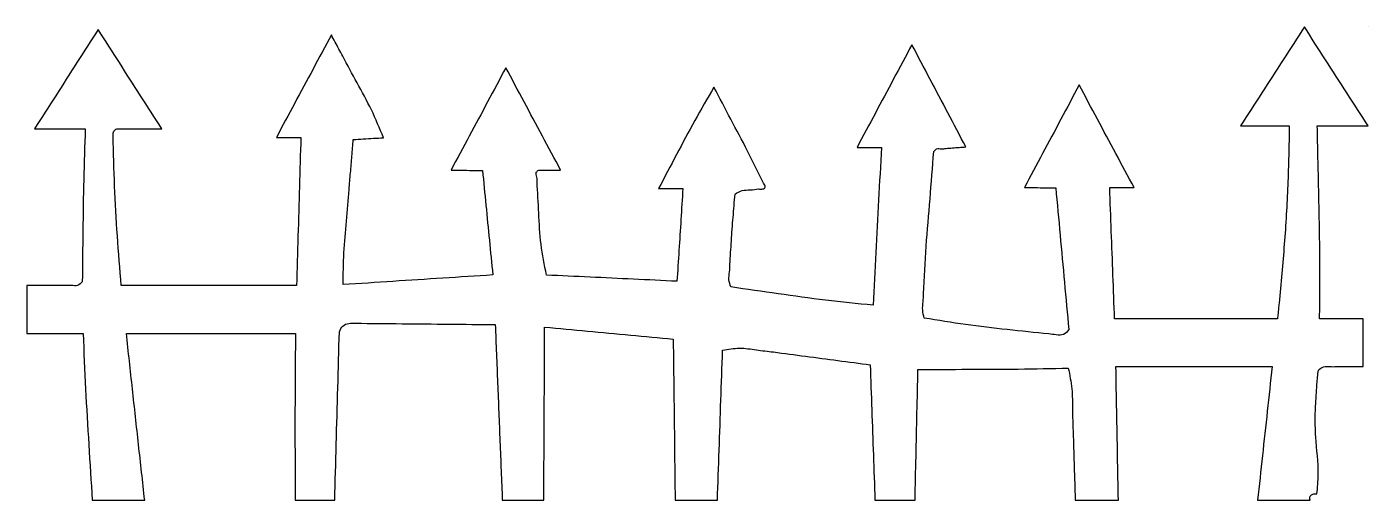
# Model space of a CAD drawing. Extents: x 0 to 76.2, y 298.2 to 325.1.
import ezdxf

# ---------------------------------------------------------------- set-up
doc = ezdxf.new("R2010")
doc.units = 0
doc.layers.get('0').update_dxf_attribs({"linetype": 'CONTINUOUS'})

msp = doc.modelspace()

# ---------------------------------------------------------------- linework, layer by layer
at = {"color": 7}
msp.add_lwpolyline([(76.2, 325.12), (76.2, 325.12)], dxfattribs=at)
for points, knots in [([(4.052739, 324.963875), (3.650862, 324.337216), (2.847133, 323.083937), (1.641153, 321.204408), (0.836155, 319.952113), (0.433682, 319.326006)], [0, 0, 0, 0, 2.233353, 4.466563, 6.699488, 6.699488, 6.699488, 6.699488]), ([(7.665325, 319.326006), (7.263983, 319.952172), (6.461108, 321.204802), (5.256608, 323.083896), (4.454038, 324.337201), (4.052739, 324.963875)], [0, 0, 0, 0, 2.231239, 4.463543, 6.695994, 6.695994, 6.695994, 6.695994]), ([(17.301718, 324.658129), (16.954227, 324.011429), (16.259385, 322.718286), (15.217805, 320.778296), (14.523971, 319.484871), (14.177038, 318.838128)], [0, 0, 0, 0, 2.202441, 4.403999, 6.605758, 6.605758, 6.605758, 6.605758]), ([(17.943576, 323.454663), (17.872026, 323.588372), (17.728962, 323.855723), (17.514764, 324.256748), (17.37271, 324.52438), (17.301718, 324.658129)], [0, 0, 0, 0, 0.454949, 0.909666, 1.363934, 1.363934, 1.363934, 1.363934]), ([(72.574291, 325.12), (72.172478, 324.49406), (71.368863, 323.242198), (70.162902, 321.364855), (69.357857, 320.114031), (68.955356, 319.488651)], [0, 0, 0, 0, 2.231435, 4.462801, 6.693937, 6.693937, 6.693937, 6.693937]), ([(76.2, 319.488651), (75.797193, 320.11409), (74.99139, 321.36526), (73.782551, 323.242203), (72.977055, 324.494052), (72.574291, 325.12)], [0, 0, 0, 0, 2.231781, 4.464607, 6.697601, 6.697601, 6.697601, 6.697601]), ([(50.280993, 324.103018), (49.934771, 323.454653), (49.242284, 322.157844), (48.203058, 320.212679), (47.509522, 318.916164), (47.16272, 318.267842)], [0, 0, 0, 0, 2.205045, 4.410359, 6.61611, 6.61611, 6.61611, 6.61611]), ([(53.342822, 318.296036), (53.002928, 318.941003), (52.322933, 320.231328), (51.302194, 322.16692), (50.621428, 323.457587), (50.280993, 324.103018)], [0, 0, 0, 0, 2.187144, 4.375611, 6.564742, 6.564742, 6.564742, 6.564742]), ([(20.261608, 318.816454), (20.043468, 319.350494), (19.607004, 320.419026), (18.752235, 321.925581), (18.213121, 322.944984), (17.943576, 323.454663)], [0, 0, 0, 0, 1.728744, 3.458956, 5.189022, 5.189022, 5.189022, 5.189022]), ([(27.213504, 322.795468), (26.867283, 322.14856), (26.17484, 320.854744), (25.136178, 318.914017), (24.443737, 317.620198), (24.097516, 316.973289)], [0, 0, 0, 0, 2.201188, 4.402379, 6.603571, 6.603571, 6.603571, 6.603571]), ([(30.32506, 316.973289), (29.979449, 317.620225), (29.288185, 318.914176), (28.250421, 320.854594), (27.559129, 322.148535), (27.213504, 322.795468)], [0, 0, 0, 0, 2.200399, 4.401069, 6.601482, 6.601482, 6.601482, 6.601482]), ([(39.031333, 321.689589), (38.665188, 321.05837), (37.932873, 319.795889), (36.908984, 317.86035), (36.227771, 316.569396), (35.887096, 315.923789)], [0, 0, 0, 0, 2.188962, 4.378074, 6.568072, 6.568072, 6.568072, 6.568072]), ([(41.852427, 316.225202), (41.551311, 316.83874), (40.949065, 318.065843), (39.990419, 319.87809), (39.350986, 321.085836), (39.031333, 321.689589)], [0, 0, 0, 0, 2.05022, 4.100527, 6.150015, 6.150015, 6.150015, 6.150015]), ([(59.780876, 321.813174), (59.43536, 321.16555), (58.744332, 319.870306), (57.707891, 317.927377), (57.016866, 316.632126), (56.671351, 315.984495)], [0, 0, 0, 0, 2.202087, 4.404155, 6.606258, 6.606258, 6.606258, 6.606258]), ([(62.898867, 315.984495), (62.552084, 316.632096), (61.858594, 317.927158), (60.819525, 319.870191), (60.127079, 321.165537), (59.780876, 321.813174)], [0, 0, 0, 0, 2.203818, 4.407156, 6.610247, 6.610247, 6.610247, 6.610247]), ([(0.433682, 319.326006), (0.754607, 319.326006), (1.396456, 319.326006), (2.359232, 319.326006), (3.001083, 319.326006), (3.32201, 319.326006)], [0, 0, 0, 0, 0.962773, 1.925548, 2.888327, 2.888327, 2.888327, 2.888327]), ([(3.32201, 319.326006), (3.288051, 318.359493), (3.220134, 316.426494), (3.180129, 313.525361), (3.161959, 311.591274), (3.152874, 310.624192)], [0, 0, 0, 0, 2.901245, 5.802411, 8.703809, 8.703809, 8.703809, 8.703809]), ([(4.900591, 318.903181), (4.896712, 318.982026), (4.889219, 319.134337), (5.047588, 319.341037), (5.204235, 319.331095), (5.284414, 319.326006)], [0, 0, 0, 0, 0.233246, 0.450577, 0.67845, 0.67845, 0.67845, 0.67845]), ([(68.955356, 319.488651), (69.262532, 319.488651), (69.876905, 319.488651), (70.798455, 319.488651), (71.412828, 319.488651), (71.720004, 319.488651)], [0, 0, 0, 0, 0.921529, 1.84312, 2.764649, 2.764649, 2.764649, 2.764649]), ([(71.720004, 319.488651), (71.698175, 318.367417), (71.654525, 316.125323), (71.453891, 312.766795), (71.2424, 310.534663), (71.136651, 309.418567)], [0, 0, 0, 0, 3.364105, 6.727089, 10.090253, 10.090253, 10.090253, 10.090253]), ([(73.441842, 308.5165), (73.451218, 309.735877), (73.469969, 312.174638), (73.39199, 315.831981), (73.335477, 318.269819), (73.307222, 319.488651)], [0, 0, 0, 0, 3.658042, 7.316103, 10.973638, 10.973638, 10.973638, 10.973638]), ([(73.307222, 319.488651), (73.628398, 319.488651), (74.271042, 319.488651), (75.235302, 319.488651), (75.878385, 319.488651), (76.2, 319.488651)], [0, 0, 0, 0, 0.963528, 1.927933, 2.892778, 2.892778, 2.892778, 2.892778]), ([(5.366794, 310.413852), (5.287777, 311.355493), (5.129748, 313.238718), (4.971137, 316.069455), (4.924106, 317.958626), (4.900591, 318.903181)], [0, 0, 0, 0, 2.834784, 5.669396, 8.503824, 8.503824, 8.503824, 8.503824]), ([(14.177038, 318.838128), (14.331212, 318.838128), (14.639876, 318.838128), (15.103191, 318.838128), (15.412333, 318.838128), (15.566983, 318.838128)], [0, 0, 0, 0, 0.46252, 0.925994, 1.389944, 1.389944, 1.389944, 1.389944]), ([(15.566983, 318.838128), (15.539655, 317.902102), (15.484999, 316.030052), (15.403963, 313.221941), (15.349293, 311.349884), (15.321957, 310.413852)], [0, 0, 0, 0, 2.809276, 5.618544, 8.42784, 8.42784, 8.42784, 8.42784]), ([(18.310042, 315.878238), (18.335922, 316.193378), (18.387682, 316.823626), (18.463976, 317.769078), (18.514581, 318.399374), (18.539883, 318.714515)], [0, 0, 0, 0, 0.948601, 1.89711, 2.845575, 2.845575, 2.845575, 2.845575]), ([(18.539883, 318.714515), (18.731399, 318.726078), (19.114262, 318.749193), (19.688153, 318.783467), (20.07057, 318.805465), (20.261608, 318.816454)], [0, 0, 0, 0, 0.575595, 1.150678, 1.724741, 1.724741, 1.724741, 1.724741]), ([(47.16272, 318.267842), (47.316521, 318.267842), (47.623934, 318.267842), (48.085085, 318.267842), (48.392435, 318.267842), (48.546173, 318.267842)], [0, 0, 0, 0, 0.461402, 0.92224, 1.383453, 1.383453, 1.383453, 1.383453]), ([(48.546173, 318.267842), (48.49415, 317.271097), (48.390104, 315.277603), (48.234036, 312.287365), (48.12999, 310.293872), (48.077967, 309.297126)], [0, 0, 0, 0, 2.994306, 5.988619, 8.982926, 8.982926, 8.982926, 8.982926]), ([(50.938007, 309.954168), (50.984783, 310.852704), (51.078348, 312.650002), (51.31355, 315.339616), (51.452087, 317.134161), (51.52136, 318.031481)], [0, 0, 0, 0, 2.699037, 5.398755, 8.09876, 8.09876, 8.09876, 8.09876]), ([(51.52136, 318.031481), (51.571773, 318.092523), (51.683705, 318.228054), (51.958881, 318.172341), (52.132199, 318.197114), (52.21732, 318.209281)], [0, 0, 0, 0, 0.221821, 0.492512, 0.753757, 0.753757, 0.753757, 0.753757]), ([(52.21732, 318.209281), (52.342415, 318.218813), (52.592575, 318.237874), (52.967693, 318.267435), (53.21779, 318.286503), (53.342822, 318.296036)], [0, 0, 0, 0, 0.376372, 0.752656, 1.128841, 1.128841, 1.128841, 1.128841]), ([(24.097516, 316.973289), (24.296285, 316.971123), (24.693824, 316.966792), (25.290131, 316.960283), (25.687669, 316.955953), (25.886438, 316.953787)], [0, 0, 0, 0, 0.596343, 1.192686, 1.789028, 1.789028, 1.789028, 1.789028]), ([(25.886438, 316.953787), (25.950914, 316.29437), (26.079899, 314.975186), (26.274619, 312.996178), (26.404691, 311.67657), (26.469735, 311.016678)], [0, 0, 0, 0, 1.987685, 3.976425, 5.965694, 5.965694, 5.965694, 5.965694]), ([(28.985069, 316.309756), (28.988363, 316.395459), (28.995148, 316.571956), (28.880929, 316.843894), (29.022533, 316.936774), (29.078202, 316.973289)], [0, 0, 0, 0, 0.263855, 0.543384, 0.724467, 0.724467, 0.724467, 0.724467]), ([(29.52496, 311.010187), (29.405462, 311.591151), (29.166287, 312.753952), (29.086874, 314.534383), (29.019003, 315.717977), (28.985069, 316.309756)], [0, 0, 0, 0, 1.776467, 3.555601, 5.33463, 5.33463, 5.33463, 5.33463]), ([(29.078202, 316.973289), (29.216833, 316.973289), (29.493884, 316.973289), (29.909503, 316.973289), (30.186492, 316.973289), (30.32506, 316.973289)], [0, 0, 0, 0, 0.415891, 0.831155, 1.246858, 1.246858, 1.246858, 1.246858]), ([(17.965251, 310.468066), (17.97388, 311.070841), (17.991141, 312.276529), (18.169604, 314.076435), (18.263237, 315.277744), (18.310042, 315.878238)], [0, 0, 0, 0, 1.807658, 3.615729, 5.422832, 5.422832, 5.422832, 5.422832]), ([(35.887096, 315.923789), (36.040896, 315.923789), (36.348309, 315.923789), (36.80946, 315.923789), (37.116811, 315.923789), (37.270549, 315.923789)], [0, 0, 0, 0, 0.461402, 0.92224, 1.383453, 1.383453, 1.383453, 1.383453]), ([(37.270549, 315.923789), (37.232992, 315.338855), (37.157869, 314.168826), (37.045126, 312.413868), (36.970003, 311.243839), (36.932447, 310.658905)], [0, 0, 0, 0, 1.758414, 3.517315, 5.275729, 5.275729, 5.275729, 5.275729]), ([(39.944322, 311.625996), (39.969842, 312.069859), (40.020894, 312.957821), (40.121433, 314.288285), (40.195648, 315.174793), (40.232753, 315.618029)], [0, 0, 0, 0, 1.333764, 2.668235, 4.0026, 4.0026, 4.0026, 4.0026]), ([(40.232753, 315.618029), (40.365275, 315.696976), (40.633977, 315.857048), (41.107929, 315.840086), (41.413678, 315.882896), (41.566253, 315.904259)], [0, 0, 0, 0, 0.453009, 0.918526, 1.382226, 1.382226, 1.382226, 1.382226]), ([(41.566253, 315.904259), (41.647117, 315.88985), (41.785059, 315.865269), (42.017351, 316.016525), (41.912818, 316.148789), (41.852427, 316.225202)], [0, 0, 0, 0, 0.246166, 0.41992, 0.657638, 0.657638, 0.657638, 0.657638]), ([(56.671351, 315.984495), (56.869381, 315.983054), (57.26546, 315.980171), (57.859632, 315.97583), (58.255775, 315.972933), (58.453867, 315.971484)], [0, 0, 0, 0, 0.594104, 1.188271, 1.782563, 1.782563, 1.782563, 1.782563]), ([(58.453867, 315.971484), (58.535658, 315.076117), (58.699228, 313.285524), (58.94567, 310.599662), (59.10924, 308.809069), (59.191031, 307.913701)], [0, 0, 0, 0, 2.697287, 5.394145, 8.091433, 8.091433, 8.091433, 8.091433]), ([(61.79312, 308.5165), (61.762606, 309.346282), (61.701579, 311.005857), (61.60876, 313.49518), (61.546529, 315.154722), (61.515413, 315.984495)], [0, 0, 0, 0, 2.49103, 4.982089, 7.473157, 7.473157, 7.473157, 7.473157]), ([(61.515413, 315.984495), (61.669214, 315.984495), (61.976627, 315.984495), (62.437778, 315.984495), (62.745129, 315.984495), (62.898867, 315.984495)], [0, 0, 0, 0, 0.461402, 0.92224, 1.383453, 1.383453, 1.383453, 1.383453]), ([(26.469735, 311.016678), (25.524522, 310.955962), (23.634407, 310.83455), (20.79956, 310.65198), (18.909974, 310.529368), (17.965251, 310.468066)], [0, 0, 0, 0, 2.841482, 5.682032, 8.522161, 8.522161, 8.522161, 8.522161]), ([(36.932447, 310.658905), (36.10933, 310.697933), (34.463284, 310.775981), (31.994123, 310.893111), (30.348077, 310.971159), (29.52496, 311.010187)], [0, 0, 0, 0, 2.472125, 4.943686, 7.415811, 7.415811, 7.415811, 7.415811]), ([(39.993993, 310.333644), (39.946758, 310.470759), (39.850819, 310.749255), (39.929189, 311.188173), (39.939288, 311.480355), (39.944322, 311.625996)], [0, 0, 0, 0, 0.427847, 0.869003, 1.307452, 1.307452, 1.307452, 1.307452]), ([(2.164072, 310.413852), (1.923566, 310.413852), (1.442714, 310.413852), (0.721357, 310.413852), (0.240506, 310.413852), (0, 310.413852)], [0, 0, 0, 0, 0.721518, 1.442554, 2.164072, 2.164072, 2.164072, 2.164072]), ([(0, 310.413852), (0, 310.112233), (0, 309.508671), (0, 308.603001), (0, 307.99895), (0, 307.696842)], [0, 0, 0, 0, 0.904857, 1.810686, 2.71701, 2.71701, 2.71701, 2.71701]), ([(3.152874, 310.624192), (3.067463, 310.54243), (2.890852, 310.373364), (2.517067, 310.425726), (2.281399, 310.417798), (2.164072, 310.413852)], [0, 0, 0, 0, 0.336827, 0.696492, 1.053076, 1.053076, 1.053076, 1.053076]), ([(15.321957, 310.413852), (14.216043, 310.413852), (12.004053, 310.413852), (8.685665, 310.413852), (6.473192, 310.413852), (5.366794, 310.413852)], [0, 0, 0, 0, 3.317744, 6.635971, 9.955163, 9.955163, 9.955163, 9.955163]), ([(48.077967, 309.297126), (47.17661, 309.385338), (45.373693, 309.561782), (42.683885, 309.949329), (40.890636, 310.205537), (39.993993, 310.333644)], [0, 0, 0, 0, 2.716622, 5.433858, 8.151205, 8.151205, 8.151205, 8.151205]), ([(50.979211, 308.564224), (50.94032, 308.714681), (50.861873, 309.018165), (50.926908, 309.486391), (50.93431, 309.798377), (50.938007, 309.954168)], [0, 0, 0, 0, 0.461578, 0.931041, 1.399293, 1.399293, 1.399293, 1.399293]), ([(71.136651, 309.418567), (71.126718, 309.318289), (71.106869, 309.117923), (71.078217, 308.817211), (71.059416, 308.616785), (71.050009, 308.5165)], [0, 0, 0, 0, 0.302304, 0.604042, 0.90622, 0.90622, 0.90622, 0.90622]), ([(17.75491, 307.792261), (17.807525, 307.911199), (17.912237, 308.147907), (18.296176, 308.290472), (18.547008, 308.277871), (18.674334, 308.271474)], [0, 0, 0, 0, 0.375701, 0.747713, 1.131228, 1.131228, 1.131228, 1.131228]), ([(18.674334, 308.271474), (19.55615, 308.26352), (21.319787, 308.24761), (23.965247, 308.22336), (25.728884, 308.206292), (26.610705, 308.197758)], [0, 0, 0, 0, 2.645555, 5.291127, 7.936714, 7.936714, 7.936714, 7.936714]), ([(26.610705, 308.197758), (26.655381, 307.088951), (26.744739, 304.871186), (26.87783, 301.5441), (26.967176, 299.325858), (27.011856, 298.216574)], [0, 0, 0, 0, 3.32912, 6.658692, 9.989242, 9.989242, 9.989242, 9.989242]), ([(29.368891, 298.216574), (29.374093, 299.309988), (29.384495, 301.496656), (29.400982, 304.776734), (29.411385, 306.963402), (29.416587, 308.056816)], [0, 0, 0, 0, 3.28028, 6.560078, 9.840358, 9.840358, 9.840358, 9.840358]), ([(29.416587, 308.056816), (30.228287, 307.980784), (31.851723, 307.828715), (34.286772, 307.599681), (35.910209, 307.447613), (36.721909, 307.371581)], [0, 0, 0, 0, 2.445761, 4.891628, 7.337389, 7.337389, 7.337389, 7.337389]), ([(58.059038, 307.662157), (57.269872, 307.743336), (55.691774, 307.905671), (53.328018, 308.183579), (51.762119, 308.437347), (50.979211, 308.564224)], [0, 0, 0, 0, 2.380057, 4.759406, 7.138502, 7.138502, 7.138502, 7.138502]), ([(59.191031, 307.913701), (59.102949, 307.803118), (58.921876, 307.575788), (58.469911, 307.611159), (58.196037, 307.645152), (58.059038, 307.662157)], [0, 0, 0, 0, 0.399379, 0.821016, 1.243039, 1.243039, 1.243039, 1.243039]), ([(71.050009, 308.5165), (70.021473, 308.5165), (67.964379, 308.5165), (64.87875, 308.5165), (62.821656, 308.5165), (61.79312, 308.5165)], [0, 0, 0, 0, 3.085609, 6.17128, 9.256889, 9.256889, 9.256889, 9.256889]), ([(75.915802, 308.5165), (75.64098, 308.5165), (75.091149, 308.5165), (74.266496, 308.5165), (73.716664, 308.5165), (73.441842, 308.5165)], [0, 0, 0, 0, 0.824465, 1.649495, 2.47396, 2.47396, 2.47396, 2.47396]), ([(75.915802, 305.806009), (75.915802, 306.107389), (75.915802, 306.709989), (75.915802, 307.613486), (75.915802, 308.215603), (75.915802, 308.5165)], [0, 0, 0, 0, 0.904139, 1.807801, 2.71049, 2.71049, 2.71049, 2.71049]), ([(0, 307.696842), (0.355592, 307.696842), (1.066615, 307.696842), (2.132747, 307.696842), (2.843287, 307.696842), (3.198396, 307.696842)], [0, 0, 0, 0, 1.066776, 2.133069, 3.198396, 3.198396, 3.198396, 3.198396]), ([(3.198396, 307.696842), (3.240982, 306.642707), (3.326152, 304.5345), (3.519073, 301.375398), (3.649334, 299.269545), (3.714468, 298.216574)], [0, 0, 0, 0, 3.164897, 6.329607, 9.494582, 9.494582, 9.494582, 9.494582]), ([(6.696033, 298.216574), (6.579812, 299.270198), (6.347408, 301.377094), (6.000026, 304.537214), (5.768685, 306.643691), (5.653024, 307.696842)], [0, 0, 0, 0, 3.180044, 6.359023, 9.537471, 9.537471, 9.537471, 9.537471]), ([(5.653024, 307.696842), (6.720605, 307.696842), (8.855766, 307.696842), (12.058509, 307.696842), (14.193671, 307.696842), (15.261251, 307.696842)], [0, 0, 0, 0, 3.202742, 6.405485, 9.608227, 9.608227, 9.608227, 9.608227]), ([(15.261251, 307.696842), (15.252286, 306.643701), (15.234353, 304.537286), (15.230028, 301.377123), (15.242169, 299.270201), (15.248241, 298.216574)], [0, 0, 0, 0, 3.15953, 6.319461, 9.480389, 9.480389, 9.480389, 9.480389]), ([(17.490384, 298.216574), (17.519883, 299.280538), (17.578881, 301.408461), (17.666413, 304.600374), (17.725411, 306.728297), (17.75491, 307.792261)], [0, 0, 0, 0, 3.19312, 6.38622, 9.57934, 9.57934, 9.57934, 9.57934]), ([(36.721909, 307.371581), (36.733625, 306.354572), (36.757058, 304.320388), (36.793562, 301.268724), (36.818041, 299.234064), (36.830282, 298.216574)], [0, 0, 0, 0, 3.051228, 6.102956, 9.155648, 9.155648, 9.155648, 9.155648]), ([(39.228607, 298.216574), (39.261888, 299.163231), (39.32844, 301.05622), (39.428128, 303.895386), (39.494553, 305.787894), (39.527762, 306.734069)], [0, 0, 0, 0, 2.841726, 5.682476, 8.522747, 8.522747, 8.522747, 8.522747]), ([(39.527762, 306.734069), (39.845405, 306.793891), (40.483437, 306.914052), (41.448263, 306.753519), (42.089278, 306.67696), (42.409816, 306.638678)], [0, 0, 0, 0, 0.961896, 1.932112, 2.90251, 2.90251, 2.90251, 2.90251]), ([(42.409816, 306.638678), (43.020749, 306.558301), (44.242821, 306.397521), (46.075783, 306.155555), (47.297919, 305.994786), (47.908916, 305.914411)], [0, 0, 0, 0, 1.848594, 3.69781, 5.54659, 5.54659, 5.54659, 5.54659]), ([(47.908916, 305.914411), (47.939087, 305.059311), (47.999435, 303.348958), (48.089131, 300.78299), (48.149606, 299.072156), (48.179849, 298.216574)], [0, 0, 0, 0, 2.566895, 5.134254, 7.702603, 7.702603, 7.702603, 7.702603]), ([(50.456536, 298.216574), (50.47535, 299.042708), (50.512975, 300.694821), (50.569412, 303.172591), (50.607052, 304.824226), (50.625869, 305.649884)], [0, 0, 0, 0, 2.479046, 4.957622, 7.435238, 7.435238, 7.435238, 7.435238]), ([(50.625869, 305.649884), (51.574857, 305.651031), (53.472703, 305.653326), (56.319391, 305.661594), (58.216552, 305.704381), (59.165067, 305.725774)], [0, 0, 0, 0, 2.846988, 5.693583, 8.539779, 8.539779, 8.539779, 8.539779]), ([(59.165067, 305.725774), (59.2448, 305.334339), (59.404501, 304.550324), (59.392691, 303.34871), (59.421566, 302.550979), (59.436, 302.152219)], [0, 0, 0, 0, 1.194918, 2.393333, 3.591111, 3.591111, 3.591111, 3.591111]), ([(62.009867, 298.216574), (61.994108, 299.060055), (61.962593, 300.746856), (61.916325, 303.276681), (61.884798, 304.963005), (61.869038, 305.806009)], [0, 0, 0, 0, 2.530884, 5.061288, 7.590742, 7.590742, 7.590742, 7.590742]), ([(61.869038, 305.806009), (62.855129, 305.806009), (64.827479, 305.806009), (67.785921, 305.806009), (69.758271, 305.806009), (70.744362, 305.806009)], [0, 0, 0, 0, 2.958274, 5.91705, 8.875324, 8.875324, 8.875324, 8.875324]), ([(70.744362, 305.806009), (70.652538, 304.963005), (70.468855, 303.276681), (70.193441, 300.746865), (70.00983, 299.060056), (69.918016, 298.216574)], [0, 0, 0, 0, 2.543971, 5.088897, 7.63429, 7.63429, 7.63429, 7.63429]), ([(73.192358, 303.167034), (73.208307, 303.439413), (73.240237, 303.984715), (73.280534, 304.801613), (73.340358, 305.343215), (73.370158, 305.612998)], [0, 0, 0, 0, 0.818584, 1.638802, 2.452877, 2.452877, 2.452877, 2.452877]), ([(73.370158, 305.612998), (73.462579, 305.687935), (73.65339, 305.842647), (74.028286, 305.801197), (74.268027, 305.804411), (74.387287, 305.806009)], [0, 0, 0, 0, 0.343039, 0.708228, 1.069715, 1.069715, 1.069715, 1.069715]), ([(74.387287, 305.806009), (74.557115, 305.806009), (74.896792, 305.806009), (75.406297, 305.806009), (75.745974, 305.806009), (75.915802, 305.806009)], [0, 0, 0, 0, 0.509484, 1.019031, 1.528516, 1.528516, 1.528516, 1.528516]), ([(73.287749, 298.572202), (73.324539, 298.937992), (73.432775, 300.014131), (73.193616, 301.543595), (73.192711, 302.711446), (73.192358, 303.167034)], [0, 0, 0, 0, 1.100085, 3.236405, 4.602872, 4.602872, 4.602872, 4.602872]), ([(59.436, 302.152219), (59.449595, 301.714927), (59.476786, 300.840348), (59.51657, 299.528445), (59.54376, 298.653866), (59.557356, 298.216574)], [0, 0, 0, 0, 1.31251, 2.625005, 3.937516, 3.937516, 3.937516, 3.937516]), ([(3.714468, 298.216574), (4.045702, 298.216574), (4.708329, 298.216574), (5.702184, 298.216574), (6.364805, 298.216574), (6.696033, 298.216574)], [0, 0, 0, 0, 0.993702, 1.987881, 2.981565, 2.981565, 2.981565, 2.981565]), ([(15.248241, 298.216574), (15.4971, 298.216574), (15.995139, 298.216574), (16.74252, 298.216574), (17.241041, 298.216574), (17.490384, 298.216574)], [0, 0, 0, 0, 0.746578, 1.494116, 2.242143, 2.242143, 2.242143, 2.242143]), ([(27.011856, 298.216574), (27.273701, 298.216574), (27.797553, 298.216574), (28.583231, 298.216574), (29.107065, 298.216574), (29.368891, 298.216574)], [0, 0, 0, 0, 0.785534, 1.571558, 2.357035, 2.357035, 2.357035, 2.357035]), ([(36.830282, 298.216574), (37.096853, 298.216574), (37.629786, 298.216574), (38.429228, 298.216574), (38.962098, 298.216574), (39.228607, 298.216574)], [0, 0, 0, 0, 0.799713, 1.598799, 2.398324, 2.398324, 2.398324, 2.398324]), ([(48.179849, 298.216574), (48.432814, 298.216574), (48.938744, 298.216574), (49.69764, 298.216574), (50.20357, 298.216574), (50.456536, 298.216574)], [0, 0, 0, 0, 0.758896, 1.517791, 2.276687, 2.276687, 2.276687, 2.276687]), ([(59.557356, 298.216574), (59.829885, 298.216574), (60.374922, 298.216574), (61.192426, 298.216574), (61.7374, 298.216574), (62.009867, 298.216574)], [0, 0, 0, 0, 0.817587, 1.635112, 2.452511, 2.452511, 2.452511, 2.452511]), ([(69.918016, 298.216574), (70.249257, 298.216574), (70.911908, 298.216574), (71.905801, 298.216574), (72.568452, 298.216574), (72.899693, 298.216574)], [0, 0, 0, 0, 0.993725, 1.987952, 2.981678, 2.981678, 2.981678, 2.981678]), ([(72.899693, 298.216574), (72.889656, 298.295054), (72.87062, 298.443896), (73.070056, 298.594002), (73.212481, 298.57974), (73.287749, 298.572202)], [0, 0, 0, 0, 0.221633, 0.420341, 0.643043, 0.643043, 0.643043, 0.643043])]:
    msp.add_open_spline(points, degree=3, knots=knots, dxfattribs=at)
msp.add_open_spline([(5.284414, 319.326006), (5.548959, 319.326006), (6.078051, 319.326006), (6.871688, 319.326006), (7.400779, 319.326006), (7.665325, 319.326006)], degree=3, dxfattribs=at)

doc.saveas('drawing.dxf')
